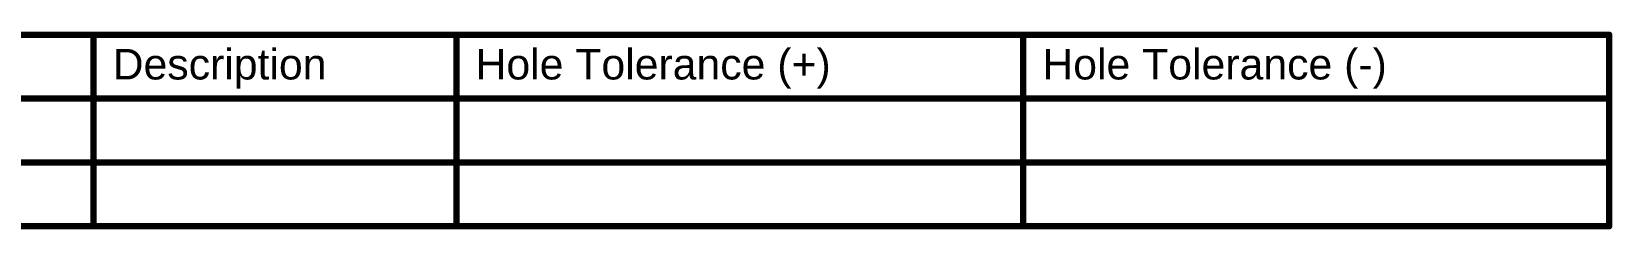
# Model space of a CAD drawing. Header units: inches. Extents: x 92 to 372, y 57 to 122.
# Drawn here: x 277.4 to 371.9, y 109.8 to 121.6 of the extents above; entities that cross this region are included whole.
import ezdxf

# ---------------------------------------------------------------- set-up
doc = ezdxf.new("R2010")
doc.units = ezdxf.units.IN
doc.layers.add('Drill Drawing', color=1, linetype='Continuous')
doc.styles.add('Arial', font='', dxfattribs={"height": 0.2})
doc.styles.get('Arial').set_extended_font_data('Arial')

msp = doc.modelspace()

# ---------------------------------------------------------------- linework, layer by layer
at = {"layer": 'Drill Drawing'}
for points in [[(106.236, 121.399, 0.381, 0.381, 0), (371.694, 121.399, 0.381, 0.381, 0)], [(281.118, 109.969, 0.381, 0.381, 0), (281.118, 121.399, 0.381, 0.381, 0)], [(302.803, 109.969, 0.381, 0.381, 0), (302.803, 121.399, 0.381, 0.381, 0)], [(336.677, 109.969, 0.381, 0.381, 0), (336.677, 121.399, 0.381, 0.381, 0)], [(371.694, 109.969, 0.381, 0.381, 0), (371.694, 121.399, 0.381, 0.381, 0)], [(106.236, 117.589, 0.381, 0.381, 0), (371.694, 117.589, 0.381, 0.381, 0)], [(106.236, 113.779, 0.381, 0.381, 0), (371.694, 113.779, 0.381, 0.381, 0)], [(106.236, 109.969, 0.381, 0.381, 0), (371.694, 109.969, 0.381, 0.381, 0)]]:
    msp.add_lwpolyline(points, format="xyseb", dxfattribs=at)
for points in [[(281.023, 121.399, 0.191, 0.191, 1), (281.213, 121.399, 0.191, 0.191, 1)], [(302.708, 121.399, 0.191, 0.191, 1), (302.899, 121.399, 0.191, 0.191, 1)], [(336.582, 121.399, 0.191, 0.191, 1), (336.772, 121.399, 0.191, 0.191, 1)], [(371.598, 121.399, 0.191, 0.191, 1), (371.789, 121.399, 0.191, 0.191, 1)], [(371.598, 121.399, 0.191, 0.191, 1), (371.789, 121.399, 0.191, 0.191, 1)], [(371.598, 117.589, 0.191, 0.191, 1), (371.789, 117.589, 0.191, 0.191, 1)], [(371.598, 113.779, 0.191, 0.191, 1), (371.789, 113.779, 0.191, 0.191, 1)], [(281.023, 109.969, 0.191, 0.191, 1), (281.213, 109.969, 0.191, 0.191, 1)], [(302.708, 109.969, 0.191, 0.191, 1), (302.899, 109.969, 0.191, 0.191, 1)], [(336.582, 109.969, 0.191, 0.191, 1), (336.772, 109.969, 0.191, 0.191, 1)], [(371.598, 109.969, 0.191, 0.191, 1), (371.789, 109.969, 0.191, 0.191, 1)], [(371.598, 109.969, 0.191, 0.191, 1), (371.789, 109.969, 0.191, 0.191, 1)]]:
    msp.add_lwpolyline(points, format="xyseb", close=True, dxfattribs=at)

# ---------------------------------------------------------------- texts
at = {"layer": 'Drill Drawing', "style": 'Arial'}
for s, p in [('Description', (282.261, 118.732)), ('Hole Tolerance (+)', (303.946, 118.732)), ('Hole Tolerance (-)', (337.82, 118.732))]:
    msp.add_text(s, height=1.8288, dxfattribs=at).set_placement(p)

doc.saveas('drawing.dxf')
